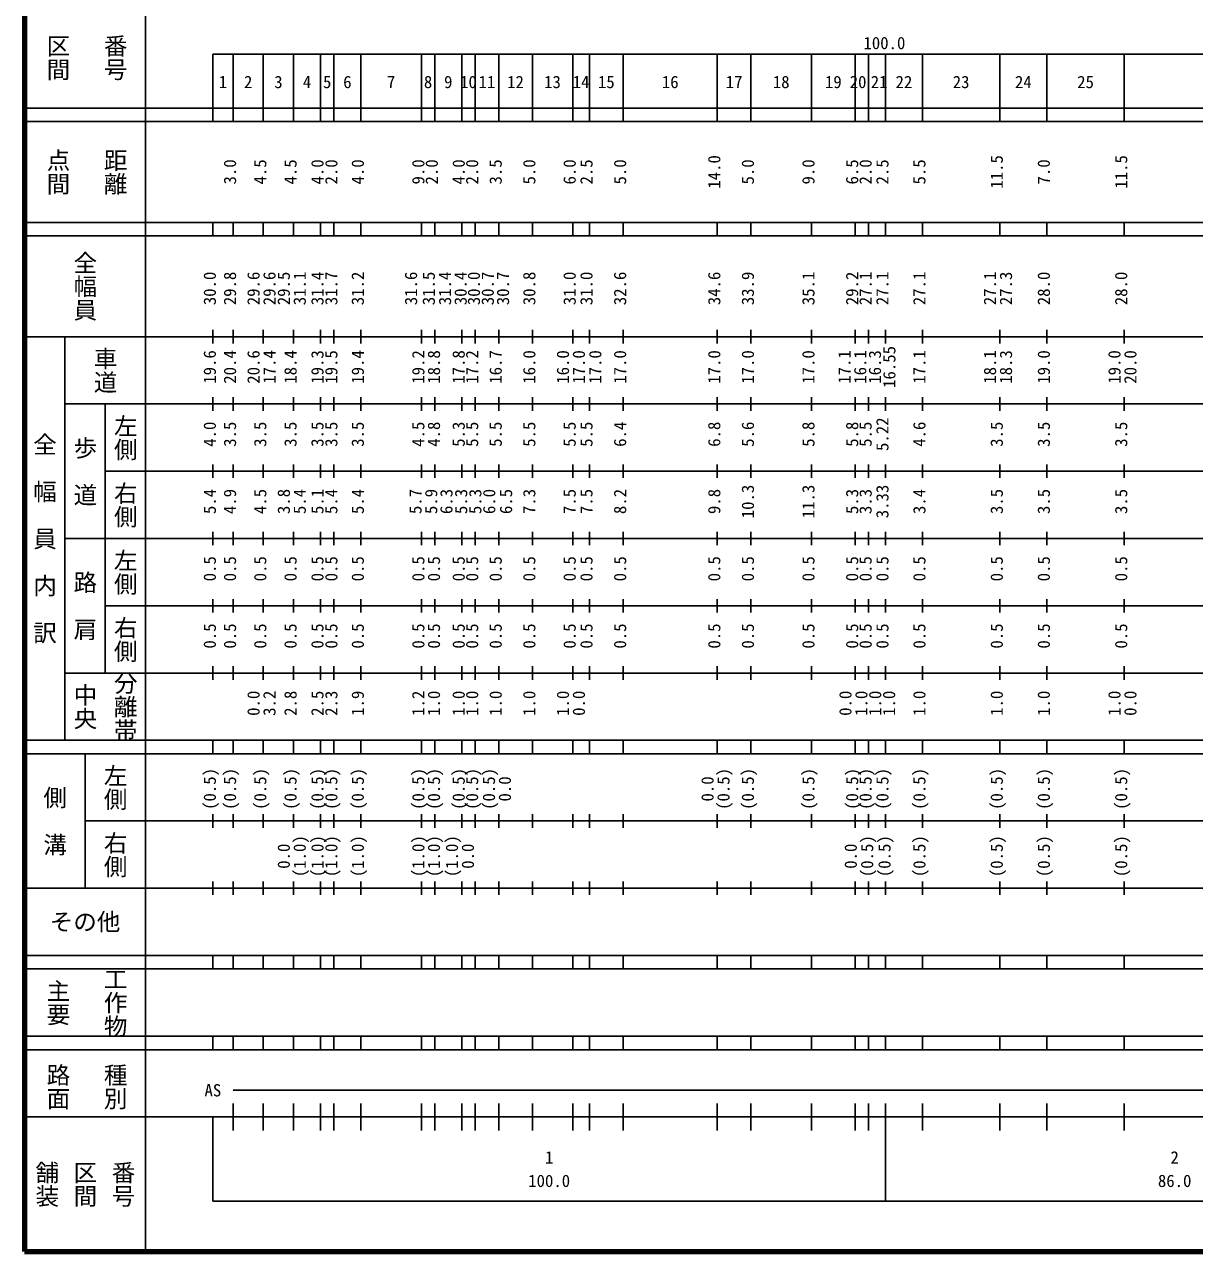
# Model space of a CAD drawing. Units: millimetres on the paper, enlarged 1000 times. Extents: x 40000 to 680000, y 20000 to 380000.
# Drawn here: x 40000 to 213944, y 20000 to 202409 of the extents above; entities that cross this region are included whole.
import ezdxf
from ezdxf.enums import TextEntityAlignment as Align

# ---------------------------------------------------------------- set-up
doc = ezdxf.new("R2010")
doc.units = ezdxf.units.MM
doc.header["$LTSCALE"] = 1000
doc.layers.add('M-TTL', color=2, linetype='Continuous', lineweight=140)
doc.layers.add('M-TTL-BAND', color=7, linetype='Continuous', lineweight=25)
doc.styles.add('@ＭＳ ゴシック', font='')
doc.styles.add('ＭＳ ゴシック', font='')
doc.styles.get('@ＭＳ ゴシック').set_extended_font_data('@MS Gothic')
doc.styles.get('ＭＳ ゴシック').set_extended_font_data('MS Gothic')

msp = doc.modelspace()

# ---------------------------------------------------------------- linework, layer by layer
at = {"layer": 'M-TTL'}
for p, q in [((40000, 380000), (40000, 20000)), ((40000, 20000), (680000, 20000))]:
    msp.add_line(p, q, dxfattribs=at)
at = {"layer": 'M-TTL-BAND'}
for p, q in [((58000, 370000), (58000, 20000)), ((68000, 198000), (579000, 198000)), ((68000, 198000), (68000, 188000)), ((71000, 188000), (71000, 198000)), ((75500, 188000), (75500, 198000)), ((80000, 188000), (80000, 198000)), ((84000, 188000), (84000, 198000)), ((86000, 188000), (86000, 198000)), ((90000, 188000), (90000, 198000)), ((99000, 188000), (99000, 198000)), ((101000, 188000), (101000, 198000)), ((105000, 188000), (105000, 198000)), ((107000, 188000), (107000, 198000)), ((110500, 188000), (110500, 198000)), ((115500, 188000), (115500, 198000)), ((121500, 188000), (121500, 198000)), ((124000, 188000), (124000, 198000)), ((129000, 188000), (129000, 198000)), ((143000, 188000), (143000, 198000)), ((148000, 188000), (148000, 198000)), ((157000, 188000), (157000, 198000)), ((163500, 188000), (163500, 198000)), ((165500, 188000), (165500, 198000)), ((168000, 188000), (168000, 198000)), ((173500, 188000), (173500, 198000)), ((185000, 188000), (185000, 198000)), ((192000, 188000), (192000, 198000)), ((203500, 188000), (203500, 198000)), ((40000, 190000), (579000, 190000)), ((40000, 188000), (579000, 188000)), ((40000, 173000), (579000, 173000)), ((68000, 171000), (68000, 173000)), ((71000, 171000), (71000, 173000)), ((75500, 171000), (75500, 173000)), ((80000, 171000), (80000, 173000)), ((84000, 171000), (84000, 173000)), ((86000, 171000), (86000, 173000)), ((90000, 171000), (90000, 173000)), ((99000, 171000), (99000, 173000)), ((101000, 171000), (101000, 173000)), ((105000, 171000), (105000, 173000)), ((107000, 171000), (107000, 173000)), ((110500, 171000), (110500, 173000)), ((115500, 171000), (115500, 173000)), ((121500, 171000), (121500, 173000)), ((124000, 171000), (124000, 173000)), ((129000, 171000), (129000, 173000)), ((143000, 171000), (143000, 173000)), ((148000, 171000), (148000, 173000)), ((157000, 171000), (157000, 173000)), ((163500, 171000), (163500, 173000)), ((165500, 171000), (165500, 173000)), ((168000, 171000), (168000, 173000)), ((173500, 171000), (173500, 173000)), ((185000, 171000), (185000, 173000)), ((192000, 171000), (192000, 173000)), ((203500, 171000), (203500, 173000)), ((40000, 171000), (579000, 171000)), ((68000, 155000), (68000, 157000)), ((71000, 155000), (71000, 157000)), ((75500, 155000), (75500, 157000)), ((80000, 155000), (80000, 157000)), ((84000, 155000), (84000, 157000)), ((86000, 155000), (86000, 157000)), ((90000, 155000), (90000, 157000)), ((99000, 155000), (99000, 157000)), ((101000, 155000), (101000, 157000)), ((105000, 155000), (105000, 157000)), ((107000, 155000), (107000, 157000)), ((110500, 155000), (110500, 157000)), ((115500, 155000), (115500, 157000)), ((121500, 155000), (121500, 157000)), ((124000, 155000), (124000, 157000)), ((129000, 155000), (129000, 157000)), ((143000, 155000), (143000, 157000)), ((148000, 155000), (148000, 157000)), ((157000, 155000), (157000, 157000)), ((163500, 155000), (163500, 157000)), ((165500, 155000), (165500, 157000)), ((168000, 155000), (168000, 157000)), ((173500, 155000), (173500, 157000)), ((185000, 155000), (185000, 157000)), ((192000, 155000), (192000, 157000)), ((203500, 155000), (203500, 157000)), ((40000, 156000), (579000, 156000)), ((46000, 96000), (46000, 156000)), ((46000, 146000), (579000, 146000)), ((52000, 146000), (52000, 106000)), ((68000, 145000), (68000, 147000)), ((71000, 145000), (71000, 147000)), ((75500, 145000), (75500, 147000)), ((80000, 145000), (80000, 147000)), ((84000, 145000), (84000, 147000)), ((86000, 145000), (86000, 147000)), ((90000, 145000), (90000, 147000)), ((99000, 145000), (99000, 147000)), ((101000, 145000), (101000, 147000)), ((105000, 145000), (105000, 147000)), ((107000, 145000), (107000, 147000)), ((110500, 145000), (110500, 147000)), ((115500, 145000), (115500, 147000)), ((121500, 145000), (121500, 147000)), ((124000, 145000), (124000, 147000)), ((129000, 145000), (129000, 147000)), ((143000, 145000), (143000, 147000)), ((148000, 145000), (148000, 147000)), ((157000, 145000), (157000, 147000)), ((163500, 145000), (163500, 147000)), ((165500, 145000), (165500, 147000)), ((168000, 145000), (168000, 147000)), ((173500, 145000), (173500, 147000)), ((185000, 145000), (185000, 147000)), ((192000, 145000), (192000, 147000)), ((203500, 145000), (203500, 147000)), ((68000, 135000), (68000, 137000)), ((71000, 135000), (71000, 137000)), ((75500, 135000), (75500, 137000)), ((80000, 135000), (80000, 137000)), ((84000, 135000), (84000, 137000)), ((86000, 135000), (86000, 137000)), ((90000, 135000), (90000, 137000)), ((99000, 135000), (99000, 137000)), ((101000, 135000), (101000, 137000)), ((105000, 135000), (105000, 137000)), ((107000, 135000), (107000, 137000)), ((110500, 135000), (110500, 137000)), ((115500, 135000), (115500, 137000)), ((121500, 135000), (121500, 137000)), ((124000, 135000), (124000, 137000)), ((129000, 135000), (129000, 137000)), ((143000, 135000), (143000, 137000)), ((148000, 135000), (148000, 137000)), ((157000, 135000), (157000, 137000)), ((163500, 135000), (163500, 137000)), ((165500, 135000), (165500, 137000)), ((168000, 135000), (168000, 137000)), ((173500, 135000), (173500, 137000)), ((185000, 135000), (185000, 137000)), ((192000, 135000), (192000, 137000)), ((203500, 135000), (203500, 137000)), ((52000, 136000), (579000, 136000)), ((46000, 126000), (579000, 126000)), ((68000, 125000), (68000, 127000)), ((71000, 125000), (71000, 127000)), ((75500, 125000), (75500, 127000)), ((80000, 125000), (80000, 127000)), ((84000, 125000), (84000, 127000)), ((86000, 125000), (86000, 127000)), ((90000, 125000), (90000, 127000)), ((99000, 125000), (99000, 127000)), ((101000, 125000), (101000, 127000)), ((105000, 125000), (105000, 127000)), ((107000, 125000), (107000, 127000)), ((110500, 125000), (110500, 127000)), ((115500, 125000), (115500, 127000)), ((121500, 125000), (121500, 127000)), ((124000, 125000), (124000, 127000)), ((129000, 125000), (129000, 127000)), ((143000, 125000), (143000, 127000)), ((148000, 125000), (148000, 127000)), ((157000, 125000), (157000, 127000)), ((163500, 125000), (163500, 127000)), ((165500, 125000), (165500, 127000)), ((168000, 125000), (168000, 127000)), ((173500, 125000), (173500, 127000)), ((185000, 125000), (185000, 127000)), ((192000, 125000), (192000, 127000)), ((203500, 125000), (203500, 127000)), ((68000, 115000), (68000, 117000)), ((71000, 115000), (71000, 117000)), ((75500, 115000), (75500, 117000)), ((80000, 115000), (80000, 117000)), ((84000, 115000), (84000, 117000)), ((86000, 115000), (86000, 117000)), ((90000, 115000), (90000, 117000)), ((99000, 115000), (99000, 117000)), ((101000, 115000), (101000, 117000)), ((105000, 115000), (105000, 117000)), ((107000, 115000), (107000, 117000)), ((110500, 115000), (110500, 117000)), ((115500, 115000), (115500, 117000)), ((121500, 115000), (121500, 117000)), ((124000, 115000), (124000, 117000)), ((129000, 115000), (129000, 117000)), ((143000, 115000), (143000, 117000)), ((148000, 115000), (148000, 117000)), ((157000, 115000), (157000, 117000)), ((163500, 115000), (163500, 117000)), ((165500, 115000), (165500, 117000)), ((168000, 115000), (168000, 117000)), ((173500, 115000), (173500, 117000)), ((185000, 115000), (185000, 117000)), ((192000, 115000), (192000, 117000)), ((203500, 115000), (203500, 117000)), ((52000, 116000), (579000, 116000)), ((46000, 106000), (579000, 106000)), ((68000, 105000), (68000, 107000)), ((71000, 105000), (71000, 107000)), ((75500, 105000), (75500, 107000)), ((80000, 105000), (80000, 107000)), ((84000, 105000), (84000, 107000)), ((86000, 105000), (86000, 107000)), ((90000, 105000), (90000, 107000)), ((99000, 105000), (99000, 107000)), ((101000, 105000), (101000, 107000)), ((105000, 105000), (105000, 107000)), ((107000, 105000), (107000, 107000)), ((110500, 105000), (110500, 107000)), ((115500, 105000), (115500, 107000)), ((121500, 105000), (121500, 107000)), ((124000, 105000), (124000, 107000)), ((129000, 105000), (129000, 107000)), ((143000, 105000), (143000, 107000)), ((148000, 105000), (148000, 107000)), ((157000, 105000), (157000, 107000)), ((163500, 105000), (163500, 107000)), ((165500, 105000), (165500, 107000)), ((168000, 105000), (168000, 107000)), ((173500, 105000), (173500, 107000)), ((185000, 105000), (185000, 107000)), ((192000, 105000), (192000, 107000)), ((203500, 105000), (203500, 107000)), ((40000, 96000), (579000, 96000)), ((68000, 94000), (68000, 96000)), ((71000, 94000), (71000, 96000)), ((75500, 94000), (75500, 96000)), ((80000, 94000), (80000, 96000)), ((84000, 94000), (84000, 96000)), ((86000, 94000), (86000, 96000)), ((90000, 94000), (90000, 96000)), ((99000, 94000), (99000, 96000)), ((101000, 94000), (101000, 96000)), ((105000, 94000), (105000, 96000)), ((107000, 94000), (107000, 96000)), ((110500, 94000), (110500, 96000)), ((115500, 94000), (115500, 96000)), ((121500, 94000), (121500, 96000)), ((124000, 94000), (124000, 96000)), ((129000, 94000), (129000, 96000)), ((143000, 94000), (143000, 96000)), ((148000, 94000), (148000, 96000)), ((157000, 94000), (157000, 96000)), ((163500, 94000), (163500, 96000)), ((165500, 94000), (165500, 96000)), ((168000, 94000), (168000, 96000)), ((173500, 94000), (173500, 96000)), ((185000, 94000), (185000, 96000)), ((192000, 94000), (192000, 96000)), ((203500, 94000), (203500, 96000)), ((40000, 94000), (579000, 94000)), ((49000, 94000), (49000, 74000)), ((49000, 84000), (579000, 84000)), ((68000, 83000), (68000, 85000)), ((71000, 83000), (71000, 85000)), ((75500, 83000), (75500, 85000)), ((80000, 83000), (80000, 85000)), ((84000, 83000), (84000, 85000)), ((86000, 83000), (86000, 85000)), ((90000, 83000), (90000, 85000)), ((99000, 83000), (99000, 85000)), ((101000, 83000), (101000, 85000)), ((105000, 83000), (105000, 85000)), ((107000, 83000), (107000, 85000)), ((110500, 83000), (110500, 85000)), ((115500, 83000), (115500, 85000)), ((121500, 83000), (121500, 85000)), ((124000, 83000), (124000, 85000)), ((129000, 83000), (129000, 85000)), ((143000, 83000), (143000, 85000)), ((148000, 83000), (148000, 85000)), ((157000, 83000), (157000, 85000)), ((163500, 83000), (163500, 85000)), ((165500, 83000), (165500, 85000)), ((168000, 83000), (168000, 85000)), ((173500, 83000), (173500, 85000)), ((185000, 83000), (185000, 85000)), ((192000, 83000), (192000, 85000)), ((203500, 83000), (203500, 85000)), ((68000, 73000), (68000, 75000)), ((71000, 73000), (71000, 75000)), ((75500, 73000), (75500, 75000)), ((80000, 73000), (80000, 75000)), ((84000, 73000), (84000, 75000)), ((86000, 73000), (86000, 75000)), ((90000, 73000), (90000, 75000)), ((99000, 73000), (99000, 75000)), ((101000, 73000), (101000, 75000)), ((105000, 73000), (105000, 75000)), ((107000, 73000), (107000, 75000)), ((110500, 73000), (110500, 75000)), ((115500, 73000), (115500, 75000)), ((121500, 73000), (121500, 75000)), ((124000, 73000), (124000, 75000)), ((129000, 73000), (129000, 75000)), ((143000, 73000), (143000, 75000)), ((148000, 73000), (148000, 75000)), ((157000, 73000), (157000, 75000)), ((163500, 73000), (163500, 75000)), ((165500, 73000), (165500, 75000)), ((168000, 73000), (168000, 75000)), ((173500, 73000), (173500, 75000)), ((185000, 73000), (185000, 75000)), ((192000, 73000), (192000, 75000)), ((203500, 73000), (203500, 75000)), ((40000, 74000), (579000, 74000)), ((40000, 64000), (579000, 64000)), ((68000, 62000), (68000, 64000)), ((71000, 62000), (71000, 64000)), ((75500, 62000), (75500, 64000)), ((80000, 62000), (80000, 64000)), ((84000, 62000), (84000, 64000)), ((86000, 62000), (86000, 64000)), ((90000, 62000), (90000, 64000)), ((99000, 62000), (99000, 64000)), ((101000, 62000), (101000, 64000)), ((105000, 62000), (105000, 64000)), ((107000, 62000), (107000, 64000)), ((110500, 62000), (110500, 64000)), ((115500, 62000), (115500, 64000)), ((121500, 62000), (121500, 64000)), ((124000, 62000), (124000, 64000)), ((129000, 62000), (129000, 64000)), ((143000, 62000), (143000, 64000)), ((148000, 62000), (148000, 64000)), ((157000, 62000), (157000, 64000)), ((163500, 62000), (163500, 64000)), ((165500, 62000), (165500, 64000)), ((168000, 62000), (168000, 64000)), ((173500, 62000), (173500, 64000)), ((185000, 62000), (185000, 64000)), ((192000, 62000), (192000, 64000)), ((203500, 62000), (203500, 64000)), ((40000, 62000), (579000, 62000)), ((40000, 52000), (579000, 52000)), ((68000, 50000), (68000, 52000)), ((71000, 50000), (71000, 52000)), ((75500, 50000), (75500, 52000)), ((80000, 50000), (80000, 52000)), ((84000, 50000), (84000, 52000)), ((86000, 50000), (86000, 52000)), ((90000, 50000), (90000, 52000)), ((99000, 50000), (99000, 52000)), ((101000, 50000), (101000, 52000)), ((105000, 50000), (105000, 52000)), ((107000, 50000), (107000, 52000)), ((110500, 50000), (110500, 52000)), ((115500, 50000), (115500, 52000)), ((121500, 50000), (121500, 52000)), ((124000, 50000), (124000, 52000)), ((129000, 50000), (129000, 52000)), ((143000, 50000), (143000, 52000)), ((148000, 50000), (148000, 52000)), ((157000, 50000), (157000, 52000)), ((163500, 50000), (163500, 52000)), ((165500, 50000), (165500, 52000)), ((168000, 50000), (168000, 52000)), ((173500, 50000), (173500, 52000)), ((185000, 50000), (185000, 52000)), ((192000, 50000), (192000, 52000)), ((203500, 50000), (203500, 52000)), ((40000, 50000), (579000, 50000)), ((71000, 44000), (463000, 44000)), ((71000, 38000), (71000, 42000)), ((75500, 38000), (75500, 42000)), ((80000, 38000), (80000, 42000)), ((84000, 38000), (84000, 42000)), ((86000, 38000), (86000, 42000)), ((90000, 38000), (90000, 42000)), ((99000, 38000), (99000, 42000)), ((101000, 38000), (101000, 42000)), ((105000, 38000), (105000, 42000)), ((107000, 38000), (107000, 42000)), ((110500, 38000), (110500, 42000)), ((115500, 38000), (115500, 42000)), ((121500, 38000), (121500, 42000)), ((124000, 38000), (124000, 42000)), ((129000, 38000), (129000, 42000)), ((143000, 38000), (143000, 42000)), ((148000, 38000), (148000, 42000)), ((157000, 38000), (157000, 42000)), ((163500, 38000), (163500, 42000)), ((165500, 38000), (165500, 42000)), ((168000, 27500), (168000, 42000)), ((173500, 38000), (173500, 42000)), ((185000, 38000), (185000, 42000)), ((192000, 38000), (192000, 42000)), ((203500, 38000), (203500, 42000)), ((40000, 40000), (579000, 40000)), ((68000, 40000), (68000, 27500)), ((68000, 27500), (579000, 27500))]:
    msp.add_line(p, q, dxfattribs=at)

# ---------------------------------------------------------------- texts
at = {"layer": 'M-TTL-BAND', "style": '@ＭＳ ゴシック'}
for s, p in [('番号', (53500, 197500)), ('区間', (45000, 197500)), ('点間', (45000, 180500)), ('距離', (53500, 180500)), ('全幅員', (49000, 163500)), ('車道', (52000, 151000)), ('左側', (55000, 141000)), ('全\u3000幅\u3000員\u3000内\u3000訳', (43000, 126000)), ('歩\u3000道', (49000, 136000)), ('右側', (55000, 131000)), ('左側', (55000, 121000)), ('路\u3000肩', (49000, 116000)), ('右側', (55000, 111000)), ('分離帯', (55000, 101000)), ('中央', (49000, 101000)), ('左側', (53500, 89000)), ('側\u3000溝', (44500, 84000)), ('右側', (53500, 79000)), ('主要', (45000, 57000)), ('工作物', (53500, 57000)), ('路面', (45000, 44500)), ('種別', (53500, 44500)), ('舗装', (43333, 30000)), ('区間', (49000, 30000)), ('番号', (54667, 30000))]:
    msp.add_text(s, height=2566, rotation=270, dxfattribs=at).set_placement(p, align=Align.MIDDLE_CENTER)
at = {"layer": 'M-TTL-BAND', "style": 'ＭＳ ゴシック'}
for s, p in [('100.0', (167844, 198195)), ('1', (69500, 192405)), ('2', (73250, 192405)), ('3', (77750, 192405)), ('4', (82000, 192405)), ('5', (85000, 192405)), ('6', (88000, 192405)), ('7', (94500, 192405)), ('8', (100000, 192405)), ('9', (103000, 192405)), ('10', (106000, 192405)), ('11', (108750, 192405)), ('12', (113000, 192405)), ('13', (118500, 192405)), ('14', (122750, 192405)), ('15', (126500, 192405)), ('16', (136000, 192405)), ('17', (145500, 192405)), ('18', (152500, 192405)), ('19', (160250, 192405)), ('20', (163929, 192405)), ('21', (167057, 192405)), ('22', (170750, 192405)), ('23', (179250, 192405)), ('24', (188500, 192405)), ('25', (197750, 192405)), ('AS', (68000, 42500)), ('1', (118000, 32523)), ('2', (211000, 32523)), ('100.0', (118000, 29033)), ('86.0', (211000, 29033))]:
    msp.add_text(s, height=1833, dxfattribs=at).set_placement(p, align=Align.BOTTOM_CENTER)
for s, p in [('14.0', (144000, 180500)), ('11.5', (186000, 180500)), ('11.5', (204500, 180500)), ('3.0', (72000, 180500)), ('4.5', (76500, 180500)), ('4.5', (81000, 180500)), ('4.0', (85000, 180500)), ('2.0', (87067, 180500)), ('4.0', (91000, 180500)), ('9.0', (100000, 180500)), ('2.0', (102000, 180500)), ('4.0', (106000, 180500)), ('2.0', (108000, 180500)), ('3.5', (111500, 180500)), ('5.0', (116500, 180500)), ('6.0', (122500, 180500)), ('2.5', (125000, 180500)), ('5.0', (130000, 180500)), ('5.0', (149000, 180500)), ('9.0', (158000, 180500)), ('6.5', (164500, 180500)), ('2.0', (166500, 180500)), ('2.5', (169000, 180500)), ('5.5', (174500, 180500)), ('7.0', (193000, 180500)), ('30.0', (69000, 163174)), ('29.8', (72000, 163174)), ('29.6', (75500, 163174)), ('29.6', (77870, 163174)), ('29.5', (80000, 163174)), ('31.1', (82370, 163174)), ('31.4', (85000, 163174)), ('31.7', (87067, 163174)), ('31.2', (91000, 163174)), ('31.6', (98918, 163174)), ('31.5', (101556, 163174)), ('31.4', (103972, 163174)), ('30.4', (106293, 163174)), ('30.0', (108264, 163174)), ('30.7', (110327, 163174)), ('30.7', (112592, 163174)), ('30.8', (116500, 163174)), ('31.0', (122500, 163174)), ('31.0', (125000, 163174)), ('32.6', (130000, 163174)), ('34.6', (144000, 163174)), ('33.9', (149000, 163174)), ('35.1', (158000, 163174)), ('29.2', (164500, 163174)), ('27.1', (166500, 163174)), ('27.1', (169000, 163174)), ('27.1', (174500, 163174)), ('27.1', (185000, 163174)), ('27.3', (187370, 163174)), ('28.0', (193000, 163174)), ('28.0', (204500, 163174)), ('19.6', (69000, 151500)), ('20.4', (72000, 151500)), ('20.6', (75500, 151500)), ('17.4', (77870, 151500)), ('18.4', (81000, 151500)), ('19.3', (85000, 151500)), ('19.5', (87067, 151500)), ('19.4', (91000, 151500)), ('19.2', (100000, 151500)), ('18.8', (102324, 151500)), ('17.8', (106000, 151500)), ('17.2', (108000, 151500)), ('16.7', (111500, 151500)), ('16.0', (116500, 151500)), ('16.0', (121500, 151500)), ('17.0', (123870, 151500)), ('17.0', (126310, 151500)), ('17.0', (130000, 151500)), ('17.0', (144000, 151500)), ('17.0', (149000, 151500)), ('17.0', (158000, 151500)), ('17.1', (163357, 151500)), ('16.1', (165702, 151500)), ('16.3', (167887, 151500)), ('16.55', (170033, 151500)), ('17.1', (174500, 151500)), ('18.1', (185000, 151500)), ('18.3', (187370, 151500)), ('19.0', (193000, 151500)), ('19.0', (203500, 151500)), ('20.0', (205870, 151500)), ('4.0', (69000, 141500)), ('3.5', (72000, 141500)), ('3.5', (76500, 141500)), ('3.5', (81000, 141500)), ('3.5', (85000, 141500)), ('3.5', (87067, 141500)), ('3.5', (91000, 141500)), ('4.5', (100000, 141500)), ('4.8', (102324, 141500)), ('5.3', (106000, 141500)), ('5.5', (108000, 141500)), ('5.5', (111500, 141500)), ('5.5', (116500, 141500)), ('5.5', (122500, 141500)), ('5.5', (125000, 141500)), ('6.4', (130000, 141500)), ('6.8', (144000, 141500)), ('5.6', (149000, 141500)), ('5.8', (158000, 141500)), ('5.8', (164500, 141500)), ('5.5', (166500, 141500)), ('5.22', (169000, 141500)), ('4.6', (174500, 141500)), ('3.5', (186000, 141500)), ('3.5', (193000, 141500)), ('3.5', (204500, 141500)), ('5.4', (69000, 131500)), ('4.9', (72000, 131500)), ('4.5', (76500, 131500)), ('3.8', (80000, 131500)), ('5.4', (82370, 131500)), ('5.1', (85000, 131500)), ('5.4', (87067, 131500)), ('5.4', (91000, 131500)), ('5.7', (99573, 131500)), ('5.9', (101917, 131500)), ('6.3', (104182, 131500)), ('5.3', (106367, 131500)), ('5.3', (108473, 131500)), ('6.0', (110540, 131500)), ('6.5', (113043, 131500)), ('7.3', (116500, 131500)), ('7.5', (122500, 131500)), ('7.5', (125000, 131500)), ('8.2', (130000, 131500)), ('9.8', (144000, 131500)), ('10.3', (149000, 131500)), ('11.3', (158000, 131500)), ('5.3', (164500, 131500)), ('3.3', (166500, 131500)), ('3.33', (169000, 131500)), ('3.4', (174500, 131500)), ('3.5', (186000, 131500)), ('3.5', (193000, 131500)), ('3.5', (204500, 131500)), ('0.5', (69000, 121500)), ('0.5', (72000, 121500)), ('0.5', (76500, 121500)), ('0.5', (81000, 121500)), ('0.5', (85000, 121500)), ('0.5', (87067, 121500)), ('0.5', (91000, 121500)), ('0.5', (100000, 121500)), ('0.5', (102324, 121500)), ('0.5', (106000, 121500)), ('0.5', (108000, 121500)), ('0.5', (111500, 121500)), ('0.5', (116500, 121500)), ('0.5', (122500, 121500)), ('0.5', (125000, 121500)), ('0.5', (130000, 121500)), ('0.5', (144000, 121500)), ('0.5', (149000, 121500)), ('0.5', (158000, 121500)), ('0.5', (164500, 121500)), ('0.5', (166500, 121500)), ('0.5', (169000, 121500)), ('0.5', (174500, 121500)), ('0.5', (186000, 121500)), ('0.5', (193000, 121500)), ('0.5', (204500, 121500)), ('0.5', (69000, 111500)), ('0.5', (72000, 111500)), ('0.5', (76500, 111500)), ('0.5', (81000, 111500)), ('0.5', (85000, 111500)), ('0.5', (87067, 111500)), ('0.5', (91000, 111500)), ('0.5', (100000, 111500)), ('0.5', (102324, 111500)), ('0.5', (106000, 111500)), ('0.5', (108000, 111500)), ('0.5', (111500, 111500)), ('0.5', (116500, 111500)), ('0.5', (122500, 111500)), ('0.5', (125000, 111500)), ('0.5', (130000, 111500)), ('0.5', (144000, 111500)), ('0.5', (149000, 111500)), ('0.5', (158000, 111500)), ('0.5', (164500, 111500)), ('0.5', (166500, 111500)), ('0.5', (169000, 111500)), ('0.5', (174500, 111500)), ('0.5', (186000, 111500)), ('0.5', (193000, 111500)), ('0.5', (204500, 111500)), ('0.0', (75500, 101500)), ('3.2', (77870, 101500)), ('2.8', (81000, 101500)), ('2.5', (85000, 101500)), ('2.3', (87067, 101500)), ('1.9', (91000, 101500)), ('1.2', (100000, 101500)), ('1.0', (102324, 101500)), ('1.0', (106000, 101500)), ('1.0', (108000, 101500)), ('1.0', (111500, 101500)), ('1.0', (116500, 101500)), ('1.0', (121500, 101500)), ('0.0', (123870, 101500)), ('0.0', (163500, 101500)), ('1.0', (165870, 101500)), ('1.0', (167924, 101500)), ('1.0', (169991, 101500)), ('1.0', (174500, 101500)), ('1.0', (186000, 101500)), ('1.0', (193000, 101500)), ('1.0', (203500, 101500)), ('0.0', (205870, 101500)), ('(0.5)', (69000, 88764)), ('(0.5)', (72000, 88764)), ('(0.5)', (76500, 88764)), ('(0.5)', (81000, 88764)), ('(0.5)', (85000, 88764)), ('(0.5)', (87067, 88764)), ('(0.5)', (91000, 88764)), ('(0.5)', (100000, 88764)), ('(0.5)', (102324, 88764)), ('(0.5)', (106000, 88764)), ('(0.5)', (108000, 88764)), ('(0.5)', (110500, 88764)), ('(0.5)', (145370, 88764)), ('(0.5)', (149000, 88764)), ('(0.5)', (158000, 88764)), ('(0.5)', (164500, 88764)), ('(0.5)', (166500, 88764)), ('(0.5)', (169000, 88764)), ('(0.5)', (174500, 88764)), ('(0.5)', (186000, 88764)), ('(0.5)', (193000, 88764)), ('(0.5)', (204500, 88764)), ('0.0', (112870, 88764)), ('0.0', (143000, 88764)), ('0.0', (80000, 78764)), ('(1.0)', (82370, 78764)), ('(1.0)', (85000, 78764)), ('(1.0)', (87067, 78764)), ('(1.0)', (91000, 78764)), ('(1.0)', (100000, 78764)), ('(1.0)', (102324, 78764)), ('(1.0)', (105000, 78764)), ('0.0', (107370, 78764)), ('0.0', (164294, 78764)), ('(0.5)', (166728, 78764)), ('(0.5)', (169310, 78764)), ('(0.5)', (174500, 78764)), ('(0.5)', (186000, 78764)), ('(0.5)', (193000, 78764)), ('(0.5)', (204500, 78764))]:
    msp.add_text(s, height=1833, rotation=90, dxfattribs=at).set_placement(p, align=Align.BOTTOM_CENTER)
msp.add_text('その他', height=2566, dxfattribs=at).set_placement((49000, 69000), align=Align.MIDDLE_CENTER)

doc.saveas('drawing.dxf')
